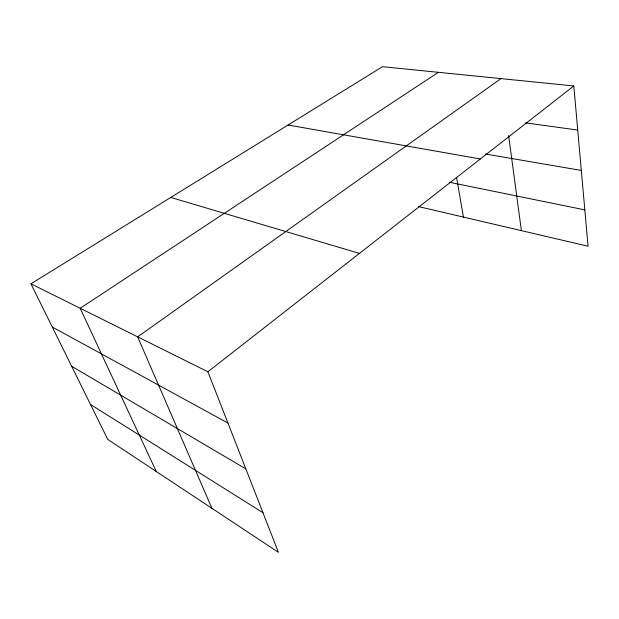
<?xml version="1.0" encoding="UTF-8"?>
<svg xmlns="http://www.w3.org/2000/svg" width="619" height="619" viewBox="0 0 619 619"><rect width="100%" height="100%" fill="white"/><g stroke="black" fill="none" stroke-linecap="round" stroke-linejoin="round"><path stroke-width="0.93" d="M573.805 85.956L382.511 66.682L30.95 283.804L207.899 371.771L573.805 85.956L588.05 246.223L418.614 206.622M500.972 78.621L137.658 336.852L211.93 508.323M438.391 72.315L80.184 308.277L156.298 471.516M525.539 122.872L577.728 130.06M485.373 154.007L581.318 170.434M288.059 125.015L480.329 158.975M449.317 182.257L584.823 209.88M170.774 197.453L359.446 253.395M52.275 327.01L227.916 423.025M71.672 366.301L245.828 468.877M90.498 404.455L262.959 512.725M30.95 283.804L107.752 439.397L278.426 552.318L207.899 371.771M456.567 177.374L463.43 217.099M508.617 135.561L521.384 230.639"/></g></svg>
